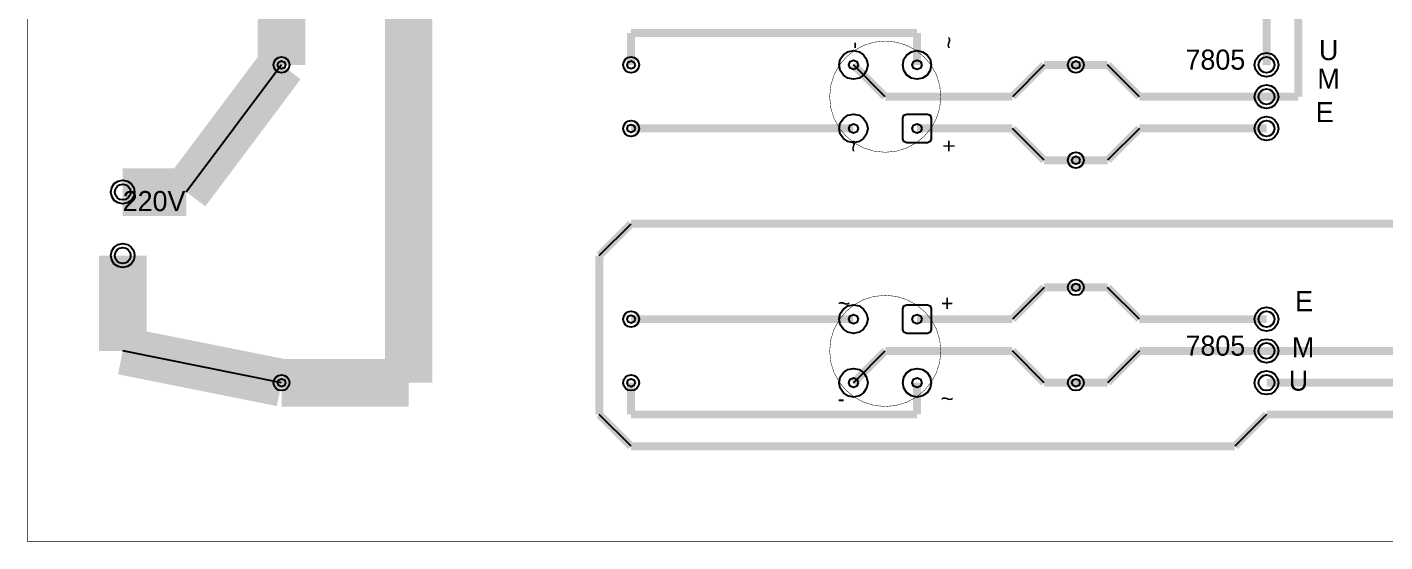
# Model space of a CAD drawing. Extents: x 0.8 to 14.6, y 0 to 10.
# Drawn here: x 0.84 to 9.74, y 0.03 to 3.4 of the extents above; entities that cross this region are included whole.
import ezdxf

# ---------------------------------------------------------------- set-up
doc = ezdxf.new("R2010")
doc.units = 0
doc.layers.get('0').update_dxf_attribs({"linetype": 'CONTINUOUS'})

msp = doc.modelspace()

# ---------------------------------------------------------------- linework, layer by layer
at = {"color": 0}
for points, const_width in [([(0.84375, 0.03125), (0.84375, 10.0313)], 0.00313), ([(3.34375, 1.07292), (3.34375, 4.40625)], 0.3125), ([(9.17708, 3.78125), (9.17708, 2.94792)], 0.05208), ([(2.51042, 3.15625), (2.51042, 3.57292)], 0.3125), ([(8.96875, 3.15625), (8.96875, 3.57292)], 0.05208), ([(4.80208, 3.15625), (4.80208, 3.36458)], 0.05208), ([(4.80208, 3.36458), (6.67708, 3.36458)], 0.05208), ([(6.67708, 3.36458), (6.67708, 3.15625)], 0.05208), ([(2.51042, 3.15625), (1.88542, 2.32292)], 0.3125), ([(6.46875, 2.94792), (6.26042, 3.15625)], 0.05208), ([(7.51042, 3.15625), (7.30208, 2.94792)], 0.05208), ([(7.92708, 3.15625), (7.51042, 3.15625)], 0.05208), ([(8.13542, 2.94792), (7.92708, 3.15625)], 0.05208), ([(7.30208, 2.94792), (6.46875, 2.94792)], 0.05208), ([(8.13542, 2.94792), (8.96875, 2.94792)], 0.05208), ([(9.17708, 2.94792), (8.96875, 2.94792)], 0.05208), ([(4.80208, 2.73958), (6.26042, 2.73958)], 0.05208), ([(7.30208, 2.73958), (6.67708, 2.73958)], 0.05208), ([(7.51042, 2.53125), (7.30208, 2.73958)], 0.05208), ([(8.13542, 2.73958), (7.92708, 2.53125)], 0.05208), ([(8.13542, 2.73958), (8.96875, 2.73958)], 0.05208), ([(7.92708, 2.53125), (7.51042, 2.53125)], 0.05208), ([(1.46875, 2.32292), (1.88542, 2.32292)], 0.3125), ([(4.59375, 1.90625), (4.80208, 2.11458)], 0.05208), ([(4.80208, 2.11458), (10.4271, 2.11458)], 0.05208), ([(1.46875, 1.28125), (1.46875, 1.90625)], 0.3125), ([(4.59375, 0.86458), (4.59375, 1.90625)], 0.05208), ([(7.51042, 1.69792), (7.30208, 1.48958)], 0.05208), ([(7.92708, 1.69792), (7.51042, 1.69792)], 0.05208), ([(8.13542, 1.48958), (7.92708, 1.69792)], 0.05208), ([(4.80208, 1.48958), (6.26042, 1.48958)], 0.05208), ([(7.30208, 1.48958), (6.67708, 1.48958)], 0.05208), ([(8.13542, 1.48958), (8.96875, 1.48958)], 0.05208), ([(2.51042, 1.07292), (1.46875, 1.28125)], 0.3125), ([(6.26042, 1.07292), (6.46875, 1.28125)], 0.05208), ([(7.30208, 1.28125), (6.46875, 1.28125)], 0.05208), ([(7.51042, 1.07292), (7.30208, 1.28125)], 0.05208), ([(8.13542, 1.28125), (7.92708, 1.07292)], 0.05208), ([(8.13542, 1.28125), (8.96875, 1.28125)], 0.05208), ([(10.4271, 1.28125), (8.96875, 1.28125)], 0.05208), ([(2.51042, 1.07292), (3.34375, 1.07292)], 0.3125), ([(4.80208, 1.07292), (4.80208, 0.86458)], 0.05208), ([(6.67708, 0.86458), (6.67708, 1.07292)], 0.05208), ([(7.92708, 1.07292), (7.51042, 1.07292)], 0.05208), ([(11.0521, 1.07292), (8.96875, 1.07292)], 0.05208), ([(4.80208, 0.65625), (4.59375, 0.86458)], 0.05208), ([(4.80208, 0.86458), (6.67708, 0.86458)], 0.05208), ([(8.96875, 0.86458), (8.76042, 0.65625)], 0.05208), ([(11.0521, 0.86458), (8.96875, 0.86458)], 0.05208), ([(8.76042, 0.65625), (4.80208, 0.65625)], 0.05208), ([(14.5938, 0.03125), (0.84375, 0.03125)], 0.00313)]:
    msp.add_lwpolyline(points, dxfattribs=dict(at, const_width=const_width))
at = {"color": 134, "const_width": 0.00313}
for points in [[(6.83333, 2.94792), (6.8259, 2.87446), (6.80464, 2.80604), (6.77106, 2.74408), (6.72651, 2.69015), (6.67258, 2.64561), (6.61062, 2.61203), (6.54221, 2.59076), (6.46875, 2.58333), (6.39524, 2.59076), (6.32682, 2.61203), (6.26486, 2.64561), (6.21094, 2.69015), (6.16639, 2.74408), (6.13281, 2.80604), (6.11154, 2.87446), (6.10417, 2.94792), (6.11154, 3.02143), (6.13281, 3.08985), (6.16639, 3.15181), (6.21094, 3.20572), (6.26486, 3.25028), (6.32682, 3.28386), (6.39524, 3.30512), (6.46875, 3.3125), (6.54221, 3.30512), (6.61062, 3.28386), (6.67258, 3.25028), (6.72651, 3.20572), (6.77106, 3.15181), (6.80464, 3.08985), (6.8259, 3.02143), (6.83333, 2.94792)], [(6.83333, 1.28125), (6.8259, 1.20779), (6.80464, 1.13938), (6.77106, 1.07742), (6.72651, 1.02349), (6.67258, 0.97895), (6.61062, 0.94537), (6.54221, 0.9241), (6.46875, 0.91667), (6.39524, 0.9241), (6.32682, 0.94537), (6.26486, 0.97895), (6.21094, 1.02349), (6.16639, 1.07742), (6.13281, 1.13938), (6.11154, 1.20779), (6.10417, 1.28125), (6.11154, 1.35476), (6.13281, 1.42318), (6.16639, 1.48514), (6.21094, 1.53906), (6.26486, 1.58361), (6.32682, 1.61719), (6.39524, 1.63846), (6.46875, 1.64583), (6.54221, 1.63846), (6.61062, 1.61719), (6.67258, 1.58361), (6.72651, 1.53906), (6.77106, 1.48514), (6.80464, 1.42318), (6.8259, 1.35476), (6.83333, 1.28125)]]:
    msp.add_lwpolyline(points, close=True, dxfattribs=at)
at = {"color": 0, "const_width": 0.00344}
for points in [[(2.5625, 3.15625), (2.55838, 3.13601), (2.54719, 3.11947), (2.53065, 3.10829), (2.51042, 3.10417), (2.49013, 3.10829), (2.47358, 3.11947), (2.4624, 3.13601), (2.45833, 3.15625), (2.4624, 3.17654), (2.47358, 3.19308), (2.49013, 3.20426), (2.51042, 3.20833), (2.53065, 3.20426), (2.54719, 3.19308), (2.55838, 3.17654), (2.5625, 3.15625)], [(4.85417, 3.15625), (4.85004, 3.13601), (4.83886, 3.11947), (4.82232, 3.10829), (4.80208, 3.10417), (4.78179, 3.10829), (4.76525, 3.11947), (4.75407, 3.13601), (4.75, 3.15625), (4.75407, 3.17654), (4.76525, 3.19308), (4.78179, 3.20426), (4.80208, 3.20833), (4.82232, 3.20426), (4.83886, 3.19308), (4.85004, 3.17654), (4.85417, 3.15625)], [(7.77083, 3.15625), (7.76671, 3.13601), (7.75553, 3.11947), (7.73899, 3.10829), (7.71875, 3.10417), (7.69846, 3.10829), (7.68192, 3.11947), (7.67074, 3.13601), (7.66667, 3.15625), (7.67074, 3.17654), (7.68192, 3.19308), (7.69846, 3.20426), (7.71875, 3.20833), (7.73899, 3.20426), (7.75553, 3.19308), (7.76671, 3.17654), (7.77083, 3.15625)], [(9.04688, 3.15625), (9.04069, 3.12586), (9.02399, 3.10101), (8.99914, 3.08431), (8.96875, 3.07813), (8.93832, 3.08431), (8.91347, 3.10101), (8.89675, 3.12586), (8.89063, 3.15625), (8.89675, 3.18668), (8.91347, 3.21153), (8.93832, 3.22825), (8.96875, 3.23438), (8.99914, 3.22825), (9.02399, 3.21153), (9.04069, 3.18668), (9.04688, 3.15625)], [(9.04688, 2.94792), (9.04069, 2.91753), (9.02399, 2.89268), (8.99914, 2.87597), (8.96875, 2.86979), (8.93832, 2.87597), (8.91347, 2.89268), (8.89675, 2.91753), (8.89063, 2.94792), (8.89675, 2.97835), (8.91347, 3.00319), (8.93832, 3.01992), (8.96875, 3.02604), (8.99914, 3.01992), (9.02399, 3.00319), (9.04069, 2.97835), (9.04688, 2.94792)], [(4.85417, 2.73958), (4.85004, 2.71935), (4.83886, 2.70281), (4.82232, 2.69162), (4.80208, 2.6875), (4.78179, 2.69162), (4.76525, 2.70281), (4.75407, 2.71935), (4.75, 2.73958), (4.75407, 2.75988), (4.76525, 2.77642), (4.78179, 2.7876), (4.80208, 2.79167), (4.82232, 2.7876), (4.83886, 2.77642), (4.85004, 2.75988), (4.85417, 2.73958)], [(9.04688, 2.73958), (9.04069, 2.70919), (9.02399, 2.68435), (8.99914, 2.66764), (8.96875, 2.66146), (8.93832, 2.66764), (8.91347, 2.68435), (8.89675, 2.70919), (8.89063, 2.73958), (8.89675, 2.77001), (8.91347, 2.79486), (8.93832, 2.81158), (8.96875, 2.81771), (8.99914, 2.81158), (9.02399, 2.79486), (9.04069, 2.77001), (9.04688, 2.73958)], [(7.77083, 2.53125), (7.76671, 2.51101), (7.75553, 2.49447), (7.73899, 2.48329), (7.71875, 2.47917), (7.69846, 2.48329), (7.68192, 2.49447), (7.67074, 2.51101), (7.66667, 2.53125), (7.67074, 2.55154), (7.68192, 2.56808), (7.69846, 2.57926), (7.71875, 2.58333), (7.73899, 2.57926), (7.75553, 2.56808), (7.76671, 2.55154), (7.77083, 2.53125)], [(1.54688, 2.32292), (1.54069, 2.29253), (1.52399, 2.26768), (1.49914, 2.25097), (1.46875, 2.24479), (1.43832, 2.25097), (1.41347, 2.26768), (1.39675, 2.29253), (1.39063, 2.32292), (1.39675, 2.35335), (1.41347, 2.37819), (1.43832, 2.39492), (1.46875, 2.40104), (1.49914, 2.39492), (1.52399, 2.37819), (1.54069, 2.35335), (1.54688, 2.32292)], [(1.54688, 1.90625), (1.54069, 1.87586), (1.52399, 1.85101), (1.49914, 1.83431), (1.46875, 1.82813), (1.43832, 1.83431), (1.41347, 1.85101), (1.39675, 1.87586), (1.39063, 1.90625), (1.39675, 1.93668), (1.41347, 1.96153), (1.43832, 1.97825), (1.46875, 1.98438), (1.49914, 1.97825), (1.52399, 1.96153), (1.54069, 1.93668), (1.54688, 1.90625)], [(7.77083, 1.69792), (7.76671, 1.67768), (7.75553, 1.66114), (7.73899, 1.64996), (7.71875, 1.64583), (7.69846, 1.64996), (7.68192, 1.66114), (7.67074, 1.67768), (7.66667, 1.69792), (7.67074, 1.71821), (7.68192, 1.73475), (7.69846, 1.74593), (7.71875, 1.75), (7.73899, 1.74593), (7.75553, 1.73475), (7.76671, 1.71821), (7.77083, 1.69792)], [(4.85417, 1.48958), (4.85004, 1.46935), (4.83886, 1.45281), (4.82232, 1.44162), (4.80208, 1.4375), (4.78179, 1.44162), (4.76525, 1.45281), (4.75407, 1.46935), (4.75, 1.48958), (4.75407, 1.50987), (4.76525, 1.52642), (4.78179, 1.5376), (4.80208, 1.54167), (4.82232, 1.5376), (4.83886, 1.52642), (4.85004, 1.50987), (4.85417, 1.48958)], [(9.04688, 1.48958), (9.04069, 1.45919), (9.02399, 1.43435), (8.99914, 1.41764), (8.96875, 1.41146), (8.93832, 1.41764), (8.91347, 1.43435), (8.89675, 1.45919), (8.89063, 1.48958), (8.89675, 1.52001), (8.91347, 1.54486), (8.93832, 1.56158), (8.96875, 1.56771), (8.99914, 1.56158), (9.02399, 1.54486), (9.04069, 1.52001), (9.04688, 1.48958)], [(9.04688, 1.28125), (9.04069, 1.25087), (9.02399, 1.22602), (8.99914, 1.20931), (8.96875, 1.20313), (8.93832, 1.20931), (8.91347, 1.22602), (8.89675, 1.25087), (8.89063, 1.28125), (8.89675, 1.31169), (8.91347, 1.33653), (8.93832, 1.35324), (8.96875, 1.35938), (8.99914, 1.35324), (9.02399, 1.33653), (9.04069, 1.31169), (9.04688, 1.28125)], [(2.5625, 1.07292), (2.55838, 1.05268), (2.54719, 1.03613), (2.53065, 1.02496), (2.51042, 1.02083), (2.49013, 1.02496), (2.47358, 1.03613), (2.4624, 1.05268), (2.45833, 1.07292), (2.4624, 1.09321), (2.47358, 1.10975), (2.49013, 1.12093), (2.51042, 1.125), (2.53065, 1.12093), (2.54719, 1.10975), (2.55838, 1.09321), (2.5625, 1.07292)], [(4.85417, 1.07292), (4.85004, 1.05268), (4.83886, 1.03613), (4.82232, 1.02496), (4.80208, 1.02083), (4.78179, 1.02496), (4.76525, 1.03613), (4.75407, 1.05268), (4.75, 1.07292), (4.75407, 1.09321), (4.76525, 1.10975), (4.78179, 1.12093), (4.80208, 1.125), (4.82232, 1.12093), (4.83886, 1.10975), (4.85004, 1.09321), (4.85417, 1.07292)], [(7.77083, 1.07292), (7.76671, 1.05268), (7.75553, 1.03613), (7.73899, 1.02496), (7.71875, 1.02083), (7.69846, 1.02496), (7.68192, 1.03613), (7.67074, 1.05268), (7.66667, 1.07292), (7.67074, 1.09321), (7.68192, 1.10975), (7.69846, 1.12093), (7.71875, 1.125), (7.73899, 1.12093), (7.75553, 1.10975), (7.76671, 1.09321), (7.77083, 1.07292)], [(9.04688, 1.07292), (9.04069, 1.04253), (9.02399, 1.01769), (8.99914, 1.00098), (8.96875, 0.99479), (8.93832, 1.00098), (8.91347, 1.01769), (8.89675, 1.04253), (8.89063, 1.07292), (8.89675, 1.10335), (8.91347, 1.1282), (8.93832, 1.14491), (8.96875, 1.15104), (8.99914, 1.14491), (9.02399, 1.1282), (9.04069, 1.10335), (9.04688, 1.07292)]]:
    msp.add_lwpolyline(points, close=True, dxfattribs=at)
at = {"color": 0}
for points in [[(2.5625, 3.15625), (2.55838, 3.13601), (2.54719, 3.11947), (2.53065, 3.10829), (2.51042, 3.10417), (2.49013, 3.10829), (2.47358, 3.11947), (2.4624, 3.13601), (2.45833, 3.15625), (2.4624, 3.17654), (2.47358, 3.19308), (2.49013, 3.20426), (2.51042, 3.20833), (2.53065, 3.20426), (2.54719, 3.19308), (2.55838, 3.17654), (2.5625, 3.15625)], [(4.85417, 3.15625), (4.85004, 3.13601), (4.83886, 3.11947), (4.82232, 3.10829), (4.80208, 3.10417), (4.78179, 3.10829), (4.76525, 3.11947), (4.75407, 3.13601), (4.75, 3.15625), (4.75407, 3.17654), (4.76525, 3.19308), (4.78179, 3.20426), (4.80208, 3.20833), (4.82232, 3.20426), (4.83886, 3.19308), (4.85004, 3.17654), (4.85417, 3.15625)], [(7.77083, 3.15625), (7.76671, 3.13601), (7.75553, 3.11947), (7.73899, 3.10829), (7.71875, 3.10417), (7.69846, 3.10829), (7.68192, 3.11947), (7.67074, 3.13601), (7.66667, 3.15625), (7.67074, 3.17654), (7.68192, 3.19308), (7.69846, 3.20426), (7.71875, 3.20833), (7.73899, 3.20426), (7.75553, 3.19308), (7.76671, 3.17654), (7.77083, 3.15625)], [(9.04688, 3.15625), (9.04069, 3.12586), (9.02399, 3.10101), (8.99914, 3.08431), (8.96875, 3.07813), (8.93832, 3.08431), (8.91347, 3.10101), (8.89675, 3.12586), (8.89063, 3.15625), (8.89675, 3.18668), (8.91347, 3.21153), (8.93832, 3.22825), (8.96875, 3.23438), (8.99914, 3.22825), (9.02399, 3.21153), (9.04069, 3.18668), (9.04688, 3.15625)], [(9.04688, 2.94792), (9.04069, 2.91753), (9.02399, 2.89268), (8.99914, 2.87597), (8.96875, 2.86979), (8.93832, 2.87597), (8.91347, 2.89268), (8.89675, 2.91753), (8.89063, 2.94792), (8.89675, 2.97835), (8.91347, 3.00319), (8.93832, 3.01992), (8.96875, 3.02604), (8.99914, 3.01992), (9.02399, 3.00319), (9.04069, 2.97835), (9.04688, 2.94792)], [(4.85417, 2.73958), (4.85004, 2.71935), (4.83886, 2.70281), (4.82232, 2.69162), (4.80208, 2.6875), (4.78179, 2.69162), (4.76525, 2.70281), (4.75407, 2.71935), (4.75, 2.73958), (4.75407, 2.75988), (4.76525, 2.77642), (4.78179, 2.7876), (4.80208, 2.79167), (4.82232, 2.7876), (4.83886, 2.77642), (4.85004, 2.75988), (4.85417, 2.73958)], [(9.04688, 2.73958), (9.04069, 2.70919), (9.02399, 2.68435), (8.99914, 2.66764), (8.96875, 2.66146), (8.93832, 2.66764), (8.91347, 2.68435), (8.89675, 2.70919), (8.89063, 2.73958), (8.89675, 2.77001), (8.91347, 2.79486), (8.93832, 2.81158), (8.96875, 2.81771), (8.99914, 2.81158), (9.02399, 2.79486), (9.04069, 2.77001), (9.04688, 2.73958)], [(7.77083, 2.53125), (7.76671, 2.51101), (7.75553, 2.49447), (7.73899, 2.48329), (7.71875, 2.47917), (7.69846, 2.48329), (7.68192, 2.49447), (7.67074, 2.51101), (7.66667, 2.53125), (7.67074, 2.55154), (7.68192, 2.56808), (7.69846, 2.57926), (7.71875, 2.58333), (7.73899, 2.57926), (7.75553, 2.56808), (7.76671, 2.55154), (7.77083, 2.53125)], [(1.54688, 2.32292), (1.54069, 2.29253), (1.52399, 2.26768), (1.49914, 2.25097), (1.46875, 2.24479), (1.43832, 2.25097), (1.41347, 2.26768), (1.39675, 2.29253), (1.39063, 2.32292), (1.39675, 2.35335), (1.41347, 2.37819), (1.43832, 2.39492), (1.46875, 2.40104), (1.49914, 2.39492), (1.52399, 2.37819), (1.54069, 2.35335), (1.54688, 2.32292)], [(1.54688, 1.90625), (1.54069, 1.87586), (1.52399, 1.85101), (1.49914, 1.83431), (1.46875, 1.82813), (1.43832, 1.83431), (1.41347, 1.85101), (1.39675, 1.87586), (1.39063, 1.90625), (1.39675, 1.93668), (1.41347, 1.96153), (1.43832, 1.97825), (1.46875, 1.98438), (1.49914, 1.97825), (1.52399, 1.96153), (1.54069, 1.93668), (1.54688, 1.90625)], [(7.77083, 1.69792), (7.76671, 1.67768), (7.75553, 1.66114), (7.73899, 1.64996), (7.71875, 1.64583), (7.69846, 1.64996), (7.68192, 1.66114), (7.67074, 1.67768), (7.66667, 1.69792), (7.67074, 1.71821), (7.68192, 1.73475), (7.69846, 1.74593), (7.71875, 1.75), (7.73899, 1.74593), (7.75553, 1.73475), (7.76671, 1.71821), (7.77083, 1.69792)], [(4.85417, 1.48958), (4.85004, 1.46935), (4.83886, 1.45281), (4.82232, 1.44162), (4.80208, 1.4375), (4.78179, 1.44162), (4.76525, 1.45281), (4.75407, 1.46935), (4.75, 1.48958), (4.75407, 1.50987), (4.76525, 1.52642), (4.78179, 1.5376), (4.80208, 1.54167), (4.82232, 1.5376), (4.83886, 1.52642), (4.85004, 1.50987), (4.85417, 1.48958)], [(9.04688, 1.48958), (9.04069, 1.45919), (9.02399, 1.43435), (8.99914, 1.41764), (8.96875, 1.41146), (8.93832, 1.41764), (8.91347, 1.43435), (8.89675, 1.45919), (8.89063, 1.48958), (8.89675, 1.52001), (8.91347, 1.54486), (8.93832, 1.56158), (8.96875, 1.56771), (8.99914, 1.56158), (9.02399, 1.54486), (9.04069, 1.52001), (9.04688, 1.48958)], [(9.04688, 1.28125), (9.04069, 1.25087), (9.02399, 1.22602), (8.99914, 1.20931), (8.96875, 1.20313), (8.93832, 1.20931), (8.91347, 1.22602), (8.89675, 1.25087), (8.89063, 1.28125), (8.89675, 1.31169), (8.91347, 1.33653), (8.93832, 1.35324), (8.96875, 1.35938), (8.99914, 1.35324), (9.02399, 1.33653), (9.04069, 1.31169), (9.04688, 1.28125)], [(2.5625, 1.07292), (2.55838, 1.05268), (2.54719, 1.03613), (2.53065, 1.02496), (2.51042, 1.02083), (2.49013, 1.02496), (2.47358, 1.03613), (2.4624, 1.05268), (2.45833, 1.07292), (2.4624, 1.09321), (2.47358, 1.10975), (2.49013, 1.12093), (2.51042, 1.125), (2.53065, 1.12093), (2.54719, 1.10975), (2.55838, 1.09321), (2.5625, 1.07292)], [(4.85417, 1.07292), (4.85004, 1.05268), (4.83886, 1.03613), (4.82232, 1.02496), (4.80208, 1.02083), (4.78179, 1.02496), (4.76525, 1.03613), (4.75407, 1.05268), (4.75, 1.07292), (4.75407, 1.09321), (4.76525, 1.10975), (4.78179, 1.12093), (4.80208, 1.125), (4.82232, 1.12093), (4.83886, 1.10975), (4.85004, 1.09321), (4.85417, 1.07292)], [(7.77083, 1.07292), (7.76671, 1.05268), (7.75553, 1.03613), (7.73899, 1.02496), (7.71875, 1.02083), (7.69846, 1.02496), (7.68192, 1.03613), (7.67074, 1.05268), (7.66667, 1.07292), (7.67074, 1.09321), (7.68192, 1.10975), (7.69846, 1.12093), (7.71875, 1.125), (7.73899, 1.12093), (7.75553, 1.10975), (7.76671, 1.09321), (7.77083, 1.07292)], [(9.04688, 1.07292), (9.04069, 1.04253), (9.02399, 1.01769), (8.99914, 1.00098), (8.96875, 0.99479), (8.93832, 1.00098), (8.91347, 1.01769), (8.89675, 1.04253), (8.89063, 1.07292), (8.89675, 1.10335), (8.91347, 1.1282), (8.93832, 1.14491), (8.96875, 1.15104), (8.99914, 1.14491), (9.02399, 1.1282), (9.04069, 1.10335), (9.04688, 1.07292)]]:
    msp.add_lwpolyline(points, close=True, dxfattribs=at)
at = {"color": 174, "const_width": 0.00344}
for points in [[(6.35417, 3.15625), (6.34679, 3.11979), (6.32667, 3.09), (6.29688, 3.06988), (6.26042, 3.0625), (6.2239, 3.06988), (6.19412, 3.09), (6.17399, 3.11979), (6.16667, 3.15625), (6.17399, 3.19276), (6.19412, 3.22254), (6.2239, 3.24268), (6.26042, 3.25), (6.29688, 3.24268), (6.32667, 3.22254), (6.34679, 3.19276), (6.35417, 3.15625)], [(6.77083, 3.15625), (6.76346, 3.11979), (6.74333, 3.09), (6.71354, 3.06988), (6.67708, 3.0625), (6.64057, 3.06988), (6.61079, 3.09), (6.59065, 3.11979), (6.58333, 3.15625), (6.59065, 3.19276), (6.61079, 3.22254), (6.64057, 3.24268), (6.67708, 3.25), (6.71354, 3.24268), (6.74333, 3.22254), (6.76346, 3.19276), (6.77083, 3.15625)], [(6.35417, 2.73958), (6.34679, 2.70313), (6.32667, 2.67333), (6.29688, 2.65321), (6.26042, 2.64583), (6.2239, 2.65321), (6.19412, 2.67333), (6.17399, 2.70313), (6.16667, 2.73958), (6.17399, 2.7761), (6.19412, 2.80587), (6.2239, 2.82601), (6.26042, 2.83333), (6.29688, 2.82601), (6.32667, 2.80587), (6.34679, 2.7761), (6.35417, 2.73958)], [(6.60938, 2.83333), (6.74479, 2.83333), (6.76318, 2.82574), (6.77083, 2.80729), (6.77083, 2.67188), (6.76318, 2.65349), (6.74479, 2.64583), (6.60938, 2.64583), (6.59093, 2.65349), (6.58333, 2.67188), (6.58333, 2.80729), (6.59093, 2.82574), (6.60938, 2.83333)], [(6.35417, 1.48958), (6.34679, 1.45313), (6.32667, 1.42333), (6.29688, 1.40321), (6.26042, 1.39583), (6.2239, 1.40321), (6.19412, 1.42333), (6.17399, 1.45313), (6.16667, 1.48958), (6.17399, 1.5261), (6.19412, 1.55588), (6.2239, 1.57601), (6.26042, 1.58333), (6.29688, 1.57601), (6.32667, 1.55588), (6.34679, 1.5261), (6.35417, 1.48958)], [(6.60938, 1.58333), (6.74479, 1.58333), (6.76318, 1.57574), (6.77083, 1.55729), (6.77083, 1.42188), (6.76318, 1.40349), (6.74479, 1.39583), (6.60938, 1.39583), (6.59093, 1.40349), (6.58333, 1.42188), (6.58333, 1.55729), (6.59093, 1.57574), (6.60938, 1.58333)], [(6.35417, 1.07292), (6.34679, 1.03646), (6.32667, 1.00667), (6.29688, 0.98654), (6.26042, 0.97917), (6.2239, 0.98654), (6.19412, 1.00667), (6.17399, 1.03646), (6.16667, 1.07292), (6.17399, 1.10943), (6.19412, 1.13921), (6.2239, 1.15934), (6.26042, 1.16667), (6.29688, 1.15934), (6.32667, 1.13921), (6.34679, 1.10943), (6.35417, 1.07292)], [(6.77083, 1.07292), (6.76346, 1.03646), (6.74333, 1.00667), (6.71354, 0.98654), (6.67708, 0.97917), (6.64057, 0.98654), (6.61079, 1.00667), (6.59065, 1.03646), (6.58333, 1.07292), (6.59065, 1.10943), (6.61079, 1.13921), (6.64057, 1.15934), (6.67708, 1.16667), (6.71354, 1.15934), (6.74333, 1.13921), (6.76346, 1.10943), (6.77083, 1.07292)]]:
    msp.add_lwpolyline(points, close=True, dxfattribs=at)
at = {"color": 174}
for points in [[(6.35417, 3.15625), (6.34679, 3.11979), (6.32667, 3.09), (6.29688, 3.06988), (6.26042, 3.0625), (6.2239, 3.06988), (6.19412, 3.09), (6.17399, 3.11979), (6.16667, 3.15625), (6.17399, 3.19276), (6.19412, 3.22254), (6.2239, 3.24268), (6.26042, 3.25), (6.29688, 3.24268), (6.32667, 3.22254), (6.34679, 3.19276), (6.35417, 3.15625)], [(6.77083, 3.15625), (6.76346, 3.11979), (6.74333, 3.09), (6.71354, 3.06988), (6.67708, 3.0625), (6.64057, 3.06988), (6.61079, 3.09), (6.59065, 3.11979), (6.58333, 3.15625), (6.59065, 3.19276), (6.61079, 3.22254), (6.64057, 3.24268), (6.67708, 3.25), (6.71354, 3.24268), (6.74333, 3.22254), (6.76346, 3.19276), (6.77083, 3.15625)], [(6.35417, 2.73958), (6.34679, 2.70313), (6.32667, 2.67333), (6.29688, 2.65321), (6.26042, 2.64583), (6.2239, 2.65321), (6.19412, 2.67333), (6.17399, 2.70313), (6.16667, 2.73958), (6.17399, 2.7761), (6.19412, 2.80587), (6.2239, 2.82601), (6.26042, 2.83333), (6.29688, 2.82601), (6.32667, 2.80587), (6.34679, 2.7761), (6.35417, 2.73958)], [(6.60938, 2.83333), (6.74479, 2.83333), (6.76318, 2.82574), (6.77083, 2.80729), (6.77083, 2.67188), (6.76318, 2.65349), (6.74479, 2.64583), (6.60938, 2.64583), (6.59093, 2.65349), (6.58333, 2.67188), (6.58333, 2.80729), (6.59093, 2.82574), (6.60938, 2.83333)], [(6.35417, 1.48958), (6.34679, 1.45313), (6.32667, 1.42333), (6.29688, 1.40321), (6.26042, 1.39583), (6.2239, 1.40321), (6.19412, 1.42333), (6.17399, 1.45313), (6.16667, 1.48958), (6.17399, 1.5261), (6.19412, 1.55588), (6.2239, 1.57601), (6.26042, 1.58333), (6.29688, 1.57601), (6.32667, 1.55588), (6.34679, 1.5261), (6.35417, 1.48958)], [(6.60938, 1.58333), (6.74479, 1.58333), (6.76318, 1.57574), (6.77083, 1.55729), (6.77083, 1.42188), (6.76318, 1.40349), (6.74479, 1.39583), (6.60938, 1.39583), (6.59093, 1.40349), (6.58333, 1.42188), (6.58333, 1.55729), (6.59093, 1.57574), (6.60938, 1.58333)], [(6.35417, 1.07292), (6.34679, 1.03646), (6.32667, 1.00667), (6.29688, 0.98654), (6.26042, 0.97917), (6.2239, 0.98654), (6.19412, 1.00667), (6.17399, 1.03646), (6.16667, 1.07292), (6.17399, 1.10943), (6.19412, 1.13921), (6.2239, 1.15934), (6.26042, 1.16667), (6.29688, 1.15934), (6.32667, 1.13921), (6.34679, 1.10943), (6.35417, 1.07292)], [(6.77083, 1.07292), (6.76346, 1.03646), (6.74333, 1.00667), (6.71354, 0.98654), (6.67708, 0.97917), (6.64057, 0.98654), (6.61079, 1.00667), (6.59065, 1.03646), (6.58333, 1.07292), (6.59065, 1.10943), (6.61079, 1.13921), (6.64057, 1.15934), (6.67708, 1.16667), (6.71354, 1.15934), (6.74333, 1.13921), (6.76346, 1.10943), (6.77083, 1.07292)]]:
    msp.add_lwpolyline(points, close=True, dxfattribs=at)
at = {"color": 7, "const_width": 0.00344}
for points in [[(9.02083, 3.15625), (9.01671, 3.13601), (9.00553, 3.11947), (8.98899, 3.10829), (8.96875, 3.10417), (8.94846, 3.10829), (8.93192, 3.11947), (8.92074, 3.13601), (8.91667, 3.15625), (8.92074, 3.17654), (8.93192, 3.19308), (8.94846, 3.20426), (8.96875, 3.20833), (8.98899, 3.20426), (9.00553, 3.19308), (9.01671, 3.17654), (9.02083, 3.15625)], [(2.53646, 3.15625), (2.52881, 3.13786), (2.51042, 3.13021), (2.49197, 3.13786), (2.48438, 3.15625), (2.49197, 3.17469), (2.51042, 3.18229), (2.52881, 3.17469), (2.53646, 3.15625)], [(4.82813, 3.15625), (4.82047, 3.13786), (4.80208, 3.13021), (4.78364, 3.13786), (4.77604, 3.15625), (4.78364, 3.17469), (4.80208, 3.18229), (4.82047, 3.17469), (4.82813, 3.15625)], [(6.29167, 3.15625), (6.2825, 3.13417), (6.26042, 3.125), (6.23828, 3.13417), (6.22917, 3.15625), (6.23828, 3.17839), (6.26042, 3.1875), (6.2825, 3.17839), (6.29167, 3.15625)], [(6.70833, 3.15625), (6.69917, 3.13417), (6.67708, 3.125), (6.65494, 3.13417), (6.64583, 3.15625), (6.65494, 3.17839), (6.67708, 3.1875), (6.69917, 3.17839), (6.70833, 3.15625)], [(7.74479, 3.15625), (7.73714, 3.13786), (7.71875, 3.13021), (7.70031, 3.13786), (7.69271, 3.15625), (7.70031, 3.17469), (7.71875, 3.18229), (7.73714, 3.17469), (7.74479, 3.15625)], [(9.02083, 2.94792), (9.01671, 2.92768), (9.00553, 2.91114), (8.98899, 2.89996), (8.96875, 2.89583), (8.94846, 2.89996), (8.93192, 2.91114), (8.92074, 2.92768), (8.91667, 2.94792), (8.92074, 2.96821), (8.93192, 2.98475), (8.94846, 2.99593), (8.96875, 3), (8.98899, 2.99593), (9.00553, 2.98475), (9.01671, 2.96821), (9.02083, 2.94792)], [(4.82813, 2.73958), (4.82047, 2.72119), (4.80208, 2.71354), (4.78364, 2.72119), (4.77604, 2.73958), (4.78364, 2.75803), (4.80208, 2.76563), (4.82047, 2.75803), (4.82813, 2.73958)], [(6.29167, 2.73958), (6.2825, 2.7175), (6.26042, 2.70833), (6.23828, 2.7175), (6.22917, 2.73958), (6.23828, 2.76172), (6.26042, 2.77083), (6.2825, 2.76172), (6.29167, 2.73958)], [(6.70833, 2.73958), (6.69917, 2.7175), (6.67708, 2.70833), (6.65494, 2.7175), (6.64583, 2.73958), (6.65494, 2.76172), (6.67708, 2.77083), (6.69917, 2.76172), (6.70833, 2.73958)], [(9.02083, 2.73958), (9.01671, 2.71935), (9.00553, 2.70281), (8.98899, 2.69162), (8.96875, 2.6875), (8.94846, 2.69162), (8.93192, 2.70281), (8.92074, 2.71935), (8.91667, 2.73958), (8.92074, 2.75988), (8.93192, 2.77642), (8.94846, 2.7876), (8.96875, 2.79167), (8.98899, 2.7876), (9.00553, 2.77642), (9.01671, 2.75988), (9.02083, 2.73958)], [(7.74479, 2.53125), (7.73714, 2.51286), (7.71875, 2.50521), (7.70031, 2.51286), (7.69271, 2.53125), (7.70031, 2.54969), (7.71875, 2.55729), (7.73714, 2.54969), (7.74479, 2.53125)], [(1.52083, 2.32292), (1.51671, 2.30268), (1.50553, 2.28614), (1.48899, 2.27496), (1.46875, 2.27083), (1.44846, 2.27496), (1.43192, 2.28614), (1.42074, 2.30268), (1.41667, 2.32292), (1.42074, 2.34321), (1.43192, 2.35975), (1.44846, 2.37093), (1.46875, 2.375), (1.48899, 2.37093), (1.50553, 2.35975), (1.51671, 2.34321), (1.52083, 2.32292)], [(1.52083, 1.90625), (1.51671, 1.88601), (1.50553, 1.86947), (1.48899, 1.85829), (1.46875, 1.85417), (1.44846, 1.85829), (1.43192, 1.86947), (1.42074, 1.88601), (1.41667, 1.90625), (1.42074, 1.92654), (1.43192, 1.94308), (1.44846, 1.95426), (1.46875, 1.95833), (1.48899, 1.95426), (1.50553, 1.94308), (1.51671, 1.92654), (1.52083, 1.90625)], [(7.74479, 1.69792), (7.73714, 1.67953), (7.71875, 1.67188), (7.70031, 1.67953), (7.69271, 1.69792), (7.70031, 1.71636), (7.71875, 1.72396), (7.73714, 1.71636), (7.74479, 1.69792)], [(4.82813, 1.48958), (4.82047, 1.47119), (4.80208, 1.46354), (4.78364, 1.47119), (4.77604, 1.48958), (4.78364, 1.50803), (4.80208, 1.51563), (4.82047, 1.50803), (4.82813, 1.48958)], [(6.29167, 1.48958), (6.2825, 1.4675), (6.26042, 1.45833), (6.23828, 1.4675), (6.22917, 1.48958), (6.23828, 1.51172), (6.26042, 1.52083), (6.2825, 1.51172), (6.29167, 1.48958)], [(6.70833, 1.48958), (6.69917, 1.4675), (6.67708, 1.45833), (6.65494, 1.4675), (6.64583, 1.48958), (6.65494, 1.51172), (6.67708, 1.52083), (6.69917, 1.51172), (6.70833, 1.48958)], [(9.02083, 1.48958), (9.01671, 1.46935), (9.00553, 1.45281), (8.98899, 1.44162), (8.96875, 1.4375), (8.94846, 1.44162), (8.93192, 1.45281), (8.92074, 1.46935), (8.91667, 1.48958), (8.92074, 1.50987), (8.93192, 1.52642), (8.94846, 1.5376), (8.96875, 1.54167), (8.98899, 1.5376), (9.00553, 1.52642), (9.01671, 1.50987), (9.02083, 1.48958)], [(9.02083, 1.28125), (9.01671, 1.26101), (9.00553, 1.24447), (8.98899, 1.23329), (8.96875, 1.22917), (8.94846, 1.23329), (8.93192, 1.24447), (8.92074, 1.26101), (8.91667, 1.28125), (8.92074, 1.30154), (8.93192, 1.31809), (8.94846, 1.32926), (8.96875, 1.33333), (8.98899, 1.32926), (9.00553, 1.31809), (9.01671, 1.30154), (9.02083, 1.28125)], [(2.53646, 1.07292), (2.52881, 1.05452), (2.51042, 1.04688), (2.49197, 1.05452), (2.48438, 1.07292), (2.49197, 1.09136), (2.51042, 1.09896), (2.52881, 1.09136), (2.53646, 1.07292)], [(4.82813, 1.07292), (4.82047, 1.05452), (4.80208, 1.04688), (4.78364, 1.05452), (4.77604, 1.07292), (4.78364, 1.09136), (4.80208, 1.09896), (4.82047, 1.09136), (4.82813, 1.07292)], [(6.29167, 1.07292), (6.2825, 1.05084), (6.26042, 1.04167), (6.23828, 1.05084), (6.22917, 1.07292), (6.23828, 1.09505), (6.26042, 1.10417), (6.2825, 1.09505), (6.29167, 1.07292)], [(6.70833, 1.07292), (6.69917, 1.05084), (6.67708, 1.04167), (6.65494, 1.05084), (6.64583, 1.07292), (6.65494, 1.09505), (6.67708, 1.10417), (6.69917, 1.09505), (6.70833, 1.07292)], [(7.74479, 1.07292), (7.73714, 1.05452), (7.71875, 1.04688), (7.70031, 1.05452), (7.69271, 1.07292), (7.70031, 1.09136), (7.71875, 1.09896), (7.73714, 1.09136), (7.74479, 1.07292)], [(9.02083, 1.07292), (9.01671, 1.05268), (9.00553, 1.03613), (8.98899, 1.02496), (8.96875, 1.02083), (8.94846, 1.02496), (8.93192, 1.03613), (8.92074, 1.05268), (8.91667, 1.07292), (8.92074, 1.09321), (8.93192, 1.10975), (8.94846, 1.12093), (8.96875, 1.125), (8.98899, 1.12093), (9.00553, 1.10975), (9.01671, 1.09321), (9.02083, 1.07292)]]:
    msp.add_lwpolyline(points, close=True, dxfattribs=at)
at = {"color": 7}
for points in [[(9.02083, 3.15625), (9.01671, 3.13601), (9.00553, 3.11947), (8.98899, 3.10829), (8.96875, 3.10417), (8.94846, 3.10829), (8.93192, 3.11947), (8.92074, 3.13601), (8.91667, 3.15625), (8.92074, 3.17654), (8.93192, 3.19308), (8.94846, 3.20426), (8.96875, 3.20833), (8.98899, 3.20426), (9.00553, 3.19308), (9.01671, 3.17654), (9.02083, 3.15625)], [(2.53646, 3.15625), (2.52881, 3.13786), (2.51042, 3.13021), (2.49197, 3.13786), (2.48438, 3.15625), (2.49197, 3.17469), (2.51042, 3.18229), (2.52881, 3.17469), (2.53646, 3.15625)], [(4.82813, 3.15625), (4.82047, 3.13786), (4.80208, 3.13021), (4.78364, 3.13786), (4.77604, 3.15625), (4.78364, 3.17469), (4.80208, 3.18229), (4.82047, 3.17469), (4.82813, 3.15625)], [(6.29167, 3.15625), (6.2825, 3.13417), (6.26042, 3.125), (6.23828, 3.13417), (6.22917, 3.15625), (6.23828, 3.17839), (6.26042, 3.1875), (6.2825, 3.17839), (6.29167, 3.15625)], [(6.70833, 3.15625), (6.69917, 3.13417), (6.67708, 3.125), (6.65494, 3.13417), (6.64583, 3.15625), (6.65494, 3.17839), (6.67708, 3.1875), (6.69917, 3.17839), (6.70833, 3.15625)], [(7.74479, 3.15625), (7.73714, 3.13786), (7.71875, 3.13021), (7.70031, 3.13786), (7.69271, 3.15625), (7.70031, 3.17469), (7.71875, 3.18229), (7.73714, 3.17469), (7.74479, 3.15625)], [(9.02083, 2.94792), (9.01671, 2.92768), (9.00553, 2.91114), (8.98899, 2.89996), (8.96875, 2.89583), (8.94846, 2.89996), (8.93192, 2.91114), (8.92074, 2.92768), (8.91667, 2.94792), (8.92074, 2.96821), (8.93192, 2.98475), (8.94846, 2.99593), (8.96875, 3), (8.98899, 2.99593), (9.00553, 2.98475), (9.01671, 2.96821), (9.02083, 2.94792)], [(4.82813, 2.73958), (4.82047, 2.72119), (4.80208, 2.71354), (4.78364, 2.72119), (4.77604, 2.73958), (4.78364, 2.75803), (4.80208, 2.76563), (4.82047, 2.75803), (4.82813, 2.73958)], [(6.29167, 2.73958), (6.2825, 2.7175), (6.26042, 2.70833), (6.23828, 2.7175), (6.22917, 2.73958), (6.23828, 2.76172), (6.26042, 2.77083), (6.2825, 2.76172), (6.29167, 2.73958)], [(6.70833, 2.73958), (6.69917, 2.7175), (6.67708, 2.70833), (6.65494, 2.7175), (6.64583, 2.73958), (6.65494, 2.76172), (6.67708, 2.77083), (6.69917, 2.76172), (6.70833, 2.73958)], [(9.02083, 2.73958), (9.01671, 2.71935), (9.00553, 2.70281), (8.98899, 2.69162), (8.96875, 2.6875), (8.94846, 2.69162), (8.93192, 2.70281), (8.92074, 2.71935), (8.91667, 2.73958), (8.92074, 2.75988), (8.93192, 2.77642), (8.94846, 2.7876), (8.96875, 2.79167), (8.98899, 2.7876), (9.00553, 2.77642), (9.01671, 2.75988), (9.02083, 2.73958)], [(7.74479, 2.53125), (7.73714, 2.51286), (7.71875, 2.50521), (7.70031, 2.51286), (7.69271, 2.53125), (7.70031, 2.54969), (7.71875, 2.55729), (7.73714, 2.54969), (7.74479, 2.53125)], [(1.52083, 2.32292), (1.51671, 2.30268), (1.50553, 2.28614), (1.48899, 2.27496), (1.46875, 2.27083), (1.44846, 2.27496), (1.43192, 2.28614), (1.42074, 2.30268), (1.41667, 2.32292), (1.42074, 2.34321), (1.43192, 2.35975), (1.44846, 2.37093), (1.46875, 2.375), (1.48899, 2.37093), (1.50553, 2.35975), (1.51671, 2.34321), (1.52083, 2.32292)], [(1.52083, 1.90625), (1.51671, 1.88601), (1.50553, 1.86947), (1.48899, 1.85829), (1.46875, 1.85417), (1.44846, 1.85829), (1.43192, 1.86947), (1.42074, 1.88601), (1.41667, 1.90625), (1.42074, 1.92654), (1.43192, 1.94308), (1.44846, 1.95426), (1.46875, 1.95833), (1.48899, 1.95426), (1.50553, 1.94308), (1.51671, 1.92654), (1.52083, 1.90625)], [(7.74479, 1.69792), (7.73714, 1.67953), (7.71875, 1.67188), (7.70031, 1.67953), (7.69271, 1.69792), (7.70031, 1.71636), (7.71875, 1.72396), (7.73714, 1.71636), (7.74479, 1.69792)], [(4.82813, 1.48958), (4.82047, 1.47119), (4.80208, 1.46354), (4.78364, 1.47119), (4.77604, 1.48958), (4.78364, 1.50803), (4.80208, 1.51563), (4.82047, 1.50803), (4.82813, 1.48958)], [(6.29167, 1.48958), (6.2825, 1.4675), (6.26042, 1.45833), (6.23828, 1.4675), (6.22917, 1.48958), (6.23828, 1.51172), (6.26042, 1.52083), (6.2825, 1.51172), (6.29167, 1.48958)], [(6.70833, 1.48958), (6.69917, 1.4675), (6.67708, 1.45833), (6.65494, 1.4675), (6.64583, 1.48958), (6.65494, 1.51172), (6.67708, 1.52083), (6.69917, 1.51172), (6.70833, 1.48958)], [(9.02083, 1.48958), (9.01671, 1.46935), (9.00553, 1.45281), (8.98899, 1.44162), (8.96875, 1.4375), (8.94846, 1.44162), (8.93192, 1.45281), (8.92074, 1.46935), (8.91667, 1.48958), (8.92074, 1.50987), (8.93192, 1.52642), (8.94846, 1.5376), (8.96875, 1.54167), (8.98899, 1.5376), (9.00553, 1.52642), (9.01671, 1.50987), (9.02083, 1.48958)], [(9.02083, 1.28125), (9.01671, 1.26101), (9.00553, 1.24447), (8.98899, 1.23329), (8.96875, 1.22917), (8.94846, 1.23329), (8.93192, 1.24447), (8.92074, 1.26101), (8.91667, 1.28125), (8.92074, 1.30154), (8.93192, 1.31809), (8.94846, 1.32926), (8.96875, 1.33333), (8.98899, 1.32926), (9.00553, 1.31809), (9.01671, 1.30154), (9.02083, 1.28125)], [(2.53646, 1.07292), (2.52881, 1.05452), (2.51042, 1.04688), (2.49197, 1.05452), (2.48438, 1.07292), (2.49197, 1.09136), (2.51042, 1.09896), (2.52881, 1.09136), (2.53646, 1.07292)], [(4.82813, 1.07292), (4.82047, 1.05452), (4.80208, 1.04688), (4.78364, 1.05452), (4.77604, 1.07292), (4.78364, 1.09136), (4.80208, 1.09896), (4.82047, 1.09136), (4.82813, 1.07292)], [(6.29167, 1.07292), (6.2825, 1.05084), (6.26042, 1.04167), (6.23828, 1.05084), (6.22917, 1.07292), (6.23828, 1.09505), (6.26042, 1.10417), (6.2825, 1.09505), (6.29167, 1.07292)], [(6.70833, 1.07292), (6.69917, 1.05084), (6.67708, 1.04167), (6.65494, 1.05084), (6.64583, 1.07292), (6.65494, 1.09505), (6.67708, 1.10417), (6.69917, 1.09505), (6.70833, 1.07292)], [(7.74479, 1.07292), (7.73714, 1.05452), (7.71875, 1.04688), (7.70031, 1.05452), (7.69271, 1.07292), (7.70031, 1.09136), (7.71875, 1.09896), (7.73714, 1.09136), (7.74479, 1.07292)], [(9.02083, 1.07292), (9.01671, 1.05268), (9.00553, 1.03613), (8.98899, 1.02496), (8.96875, 1.02083), (8.94846, 1.02496), (8.93192, 1.03613), (8.92074, 1.05268), (8.91667, 1.07292), (8.92074, 1.09321), (8.93192, 1.10975), (8.94846, 1.12093), (8.96875, 1.125), (8.98899, 1.12093), (9.00553, 1.10975), (9.01671, 1.09321), (9.02083, 1.07292)]]:
    msp.add_lwpolyline(points, close=True, dxfattribs=at)
at = {"color": 0}
for points in [[(2.51042, 3.15625), (1.88542, 2.32292)], [(6.46875, 2.94792), (6.26042, 3.15625)], [(7.51042, 3.15625), (7.30208, 2.94792)], [(8.13542, 2.94792), (7.92708, 3.15625)], [(7.51042, 2.53125), (7.30208, 2.73958)], [(8.13542, 2.73958), (7.92708, 2.53125)], [(4.59375, 1.90625), (4.80208, 2.11458)], [(7.51042, 1.69792), (7.30208, 1.48958)], [(8.13542, 1.48958), (7.92708, 1.69792)], [(2.51042, 1.07292), (1.46875, 1.28125)], [(6.26042, 1.07292), (6.46875, 1.28125)], [(7.51042, 1.07292), (7.30208, 1.28125)], [(8.13542, 1.28125), (7.92708, 1.07292)], [(4.80208, 0.65625), (4.59375, 0.86458)], [(8.96875, 0.86458), (8.76042, 0.65625)]]:
    msp.add_lwpolyline(points, dxfattribs=at)

# ---------------------------------------------------------------- texts
at = {"color": 134}
for s, p in [('-', (6.3125, 3.26037)), ('~', (6.9375, 3.26037)), ('~', (6.3125, 2.58333)), ('+', (6.9375, 2.58333))]:
    msp.add_text(s, height=0.10606, rotation=90, dxfattribs=at).set_placement(p)
for s, height, p in [('U', 0.13163, (9.3125, 3.1875)), ('7805', 0.131628, (8.4375, 3.125)), ('M', 0.13163, (9.30208, 3)), ('E', 0.13163, (9.29167, 2.78125)), ('220V', 0.131628, (1.46875, 2.19792)), ('+', 0.10606, (6.83333, 1.54167)), ('E', 0.13163, (9.15625, 1.54167)), ('~', 0.10606, (6.15619, 1.54167)), ('7805', 0.131628, (8.4375, 1.25)), ('M', 0.13163, (9.13542, 1.23958)), ('U', 0.13163, (9.11458, 1.02083)), ('-', 0.10606, (6.15619, 0.91667)), ('~', 0.10606, (6.83333, 0.91667))]:
    msp.add_text(s, height=height, dxfattribs=at).set_placement(p)

doc.saveas('drawing.dxf')
